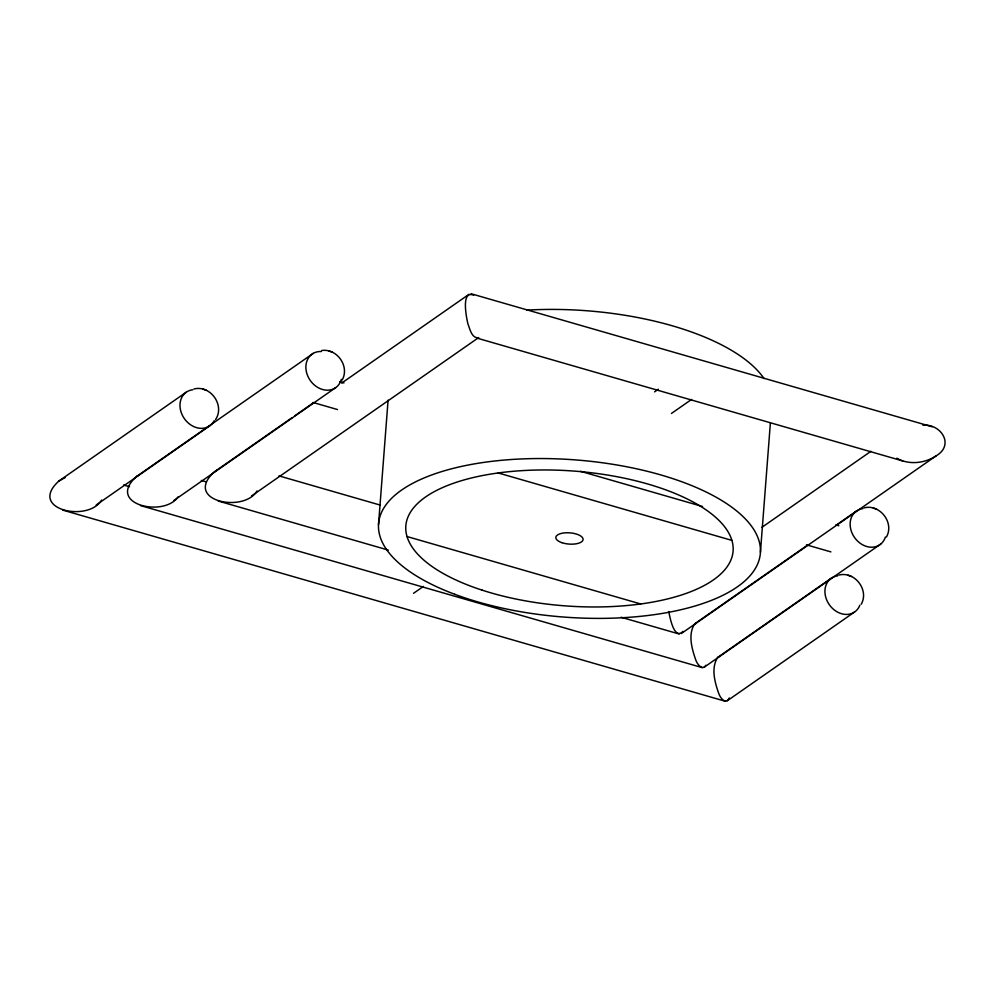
<?xml version="1.0" encoding="UTF-8"?>
<svg xmlns="http://www.w3.org/2000/svg" width="995" height="995" viewBox="0 0 995 995"><rect width="100%" height="100%" fill="white"/><g stroke="black" fill="none" stroke-linecap="round" stroke-linejoin="round"><path stroke-width="1.49" d="M378.51 524.663L388.087 400.127M760.429 552.275L770.366 423.124M342.168 380.003C349.929 366.371 336.895 348.063 321.596 350.538M886.421 537.026C894.629 522.736 879.829 503.744 864.07 507.873M861.222 604.239C869.431 589.948 854.63 570.943 838.872 575.085M729.285 697.943L728.875 698.851M683.018 631.365C673.938 640.73 669.759 616.365 668.752 611.49M215.529 419.616C225.218 405.351 210.38 384.679 193.925 389.008M705.878 665.245C702.395 671.314 696.973 663.789 695.754 659.896C691.861 648.815 687.756 634.325 694.697 623.84L808.064 544.787M728.726 699.112C725.119 704.684 720.094 697.383 718.825 693.677C714.87 682.558 710.741 667.981 717.693 657.446L831.273 578.232M101.602 500.062C88.381 522.785 27.126 509.639 58.916 481.008L186.314 392.154M257.008 490.958C244.011 513.296 183.242 501.144 213.813 472.277M178.093 496.891C163.777 517.91 105.308 504.179 136.613 476.456L313.226 353.374M473.62 295.179C460.735 289.955 466.481 317.965 467.973 324.084C469.901 328.835 471.667 338.362 478.371 337.765M681.289 633.566L936.084 455.884C955.013 444.84 940.822 423.509 922.9 425.188M96.167 505.05L209.721 425.86M292.032 417.713L214.323 471.916L216.922 470.274M294.582 415.947L313.686 402.614M341.708 383.075L469.105 294.234M173.864 500.51L335.613 387.702M251.561 495.958L478.707 337.554M654.586 391.868L658.367 389.232M413.534 593.306L423.41 586.428M671.451 413.46L691.612 399.393M761.797 527.412L870.923 451.307M836.086 525.236L856.471 511.032M704.286 667.172L880.824 544.004M727.283 700.766L854.668 611.937M58.916 481.008L65.284 477.538M136.613 476.456L139.225 474.826M936.084 455.884C925.3 463.036 910.562 464.951 898.709 459.28M694.697 623.84L696.4 623.343M717.693 657.446L718.539 657.036M471.17 293.774L932.215 426.793M476.655 338.014L902.714 460.946M339.643 381.707L343.959 382.951M835.949 524.9L838.822 525.733M580.495 471.294L702.557 506.517M313.027 402.478L337.479 409.542M806.447 544.837L830.9 551.902M498.209 472.961L731.897 540.385M278.986 475.884L380.277 505.112M407.03 536.541L640.718 603.965M201.326 480.448L205.803 481.742M218.191 501.007L388.286 550.086M621.054 617.236L679.237 634.026M123.591 484.988L129.549 486.704M140.482 505.56L702.234 667.633M62.784 510.112L725.231 701.226M876.632 509.229L873.237 508.047M332.38 352.205L328.984 351.024M851.434 576.441L848.038 575.259M206.487 390.363L203.079 389.182M898.224 459.031L896.818 458.185M859.867 605.209A20.509 16.704 55.1 0 1 829.83 605.42A20.509 16.704 55.1 0 1 837.69 575.844M214.211 420.698A20.509 16.704 55.1 0 1 184.286 418.522A20.509 16.704 55.1 0 1 192.731 389.766M341.335 379.344A20.509 16.704 55.1 0 1 321.634 389.232A20.509 16.704 55.1 0 1 305.875 367.342A20.509 16.704 55.1 0 1 321.31 351.521M885.376 537.089A20.509 16.704 55.1 0 1 855.377 538.643A20.509 16.704 55.1 0 1 862.889 508.632M526.741 310.129A191.463 78.792 4.4 0 1 764.085 378.61M454.74 594.289A191.463 78.792 4.4 0 0 759.073 560.085A191.463 78.792 4.4 0 0 494.577 461.021A191.463 78.792 4.4 0 0 454.74 594.289M482.189 590.172A164.113 67.536 4.4 0 0 733.054 551.529A164.113 67.536 4.4 0 0 493.147 473.695A164.113 67.536 4.4 0 0 482.189 590.172M561.839 542.661A13.681 5.634 4.4 0 0 583.07 539.725A13.681 5.634 4.4 0 0 563.481 533.009A13.681 5.634 4.4 0 0 561.839 542.661"/></g></svg>
